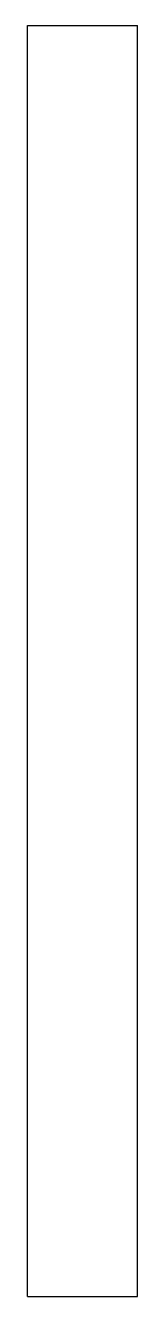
# Paper-space layout '_Right' of a CAD drawing. Header units: millimetres. Extents: x -6 to 0, y -69.3 to 0.
import ezdxf

# ---------------------------------------------------------------- set-up
doc = ezdxf.new("R2010")
doc.units = ezdxf.units.MM

psp = doc.layouts.new('_Right')

# ---------------------------------------------------------------- linework, layer by layer
at = {"color": 7, "linetype": 'Continuous', "lineweight": 25}
for p, q in [((-6, -69.332), (-6, 0)), ((-6, 0), (0, 0)), ((0, -69.332), (0, 0)), ((-6, -69.332), (0, -69.332))]:
    psp.add_line(p, q, dxfattribs=at)

doc.saveas('drawing.dxf')
